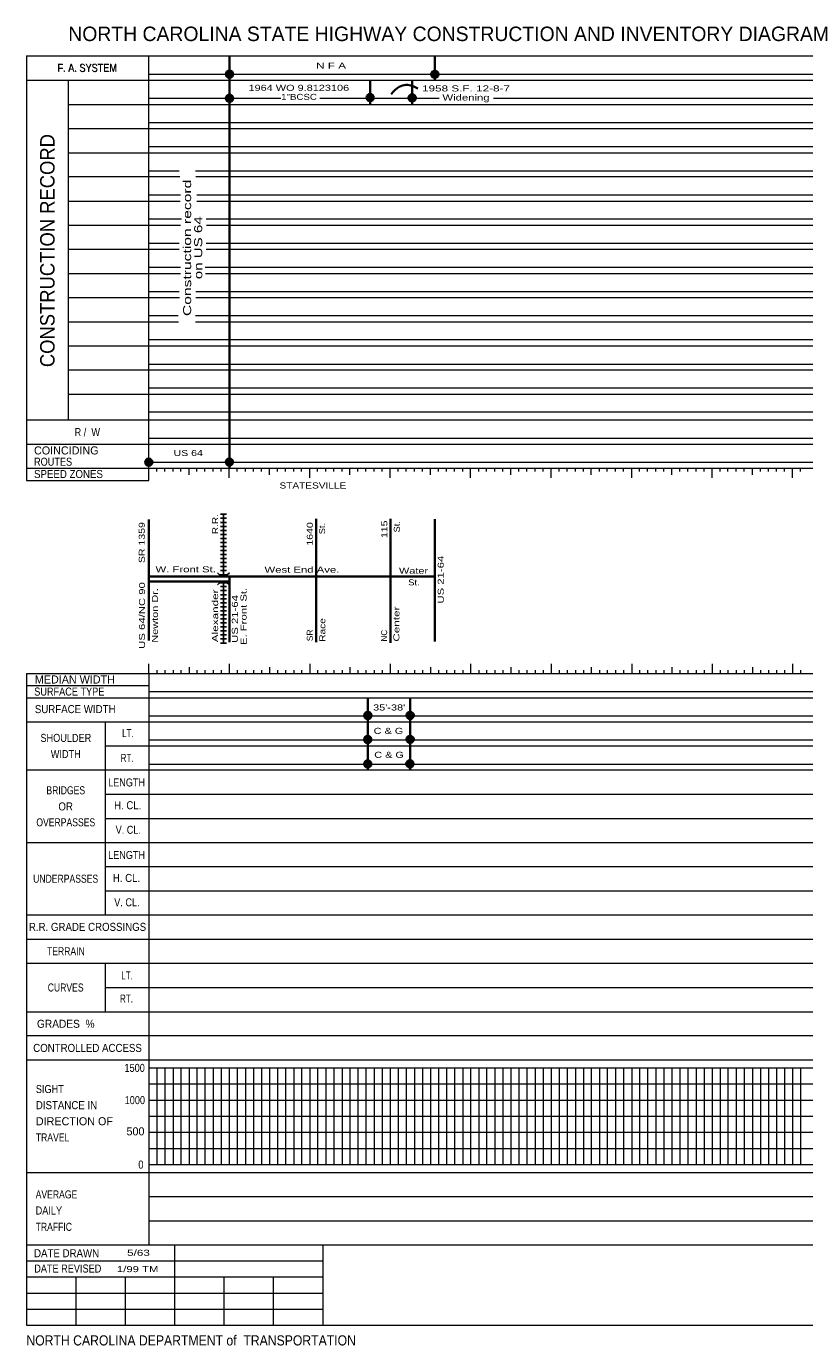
# Model space of a CAD drawing. Extents: x 1.19 to 9.78, y -7.14 to -0.59.
# Drawn here: x 1.19 to 5.05, y -7.14 to -0.59 of the extents above; entities that cross this region are included whole.
import ezdxf
from ezdxf.enums import TextEntityAlignment as Align

# ---------------------------------------------------------------- set-up
doc = ezdxf.new("R2010")
doc.units = 0
doc.header["$LTSCALE"] = 0.016
doc.layers.add('1', color=7, linetype='Continuous', lineweight=13)

msp = doc.modelspace()

# ---------------------------------------------------------------- hatches: boundary and pattern name
at = {"layer": '1'}
for points in [[(2.2122, -0.8284, 1), (2.1764, -0.8284, 1)], [(3.2314, -0.8291, 1), (3.1956, -0.8291, 1)], [(2.2122, -0.948, 1), (2.1764, -0.948, 1)], [(2.9104, -0.9445, 1), (2.8746, -0.9445, 1)], [(3.119, -0.946, 1), (3.0831, -0.946, 1)], [(1.8113, -2.7547, 1), (1.7755, -2.7547, 1)], [(2.2116, -2.7537, 1), (2.1757, -2.7537, 1)], [(2.8992, -4.012, 1), (2.8634, -4.012, 1)], [(3.1089, -4.0113, 1), (3.073, -4.0113, 1)], [(2.8984, -4.131, 1), (2.8626, -4.131, 1)], [(3.1088, -4.1302, 1), (3.073, -4.1302, 1)], [(2.8984, -4.2524, 1), (2.8626, -4.2524, 1)], [(3.108, -4.2516, 1), (3.0722, -4.2516, 1)]]:
    msp.add_hatch(color=256, dxfattribs=at).paths.add_polyline_path(points)

# ---------------------------------------------------------------- linework, layer by layer
for p, q in [((1.186, -0.738), (9.784, -0.738)), ((1.186, -0.738), (1.186, -2.845)), ((1.794, -2.845), (1.794, -0.738)), ((1.794, -0.829), (9.784, -0.829)), ((1.186, -0.858), (9.784, -0.858)), ((1.394, -0.858), (1.394, -2.544)), ((1.394, -0.979), (9.784, -0.979)), ((1.794, -0.948), (2.449, -0.948)), ((2.643, -0.948), (3.236, -0.948)), ((3.505, -0.948), (9.784, -0.948)), ((1.394, -1.098), (9.784, -1.098)), ((1.394, -1.218), (9.784, -1.218)), ((1.794, -1.187), (9.784, -1.187)), ((1.794, -1.308), (1.945, -1.308)), ((2.026, -1.308), (9.784, -1.308)), ((1.394, -1.337), (1.947, -1.337)), ((2.028, -1.337), (9.784, -1.337)), ((1.794, -1.428), (1.951, -1.428)), ((2.032, -1.428), (9.784, -1.428)), ((1.394, -1.458), (1.949, -1.458)), ((2.032, -1.458), (9.784, -1.458)), ((1.794, -1.547), (1.956, -1.547)), ((2.079, -1.547), (9.784, -1.547)), ((1.394, -1.578), (1.951, -1.578)), ((2.081, -1.578), (9.784, -1.578)), ((1.394, -1.697), (1.945, -1.697)), ((1.794, -1.667), (1.945, -1.667)), ((2.079, -1.667), (9.784, -1.667)), ((2.079, -1.697), (9.784, -1.697)), ((1.394, -1.817), (1.951, -1.817)), ((1.794, -1.787), (1.951, -1.787)), ((2.073, -1.787), (9.784, -1.787)), ((2.075, -1.817), (9.784, -1.817)), ((1.394, -1.937), (1.946, -1.937)), ((1.794, -1.907), (1.945, -1.907)), ((2.028, -1.907), (9.784, -1.907)), ((2.028, -1.937), (9.784, -1.937)), ((1.794, -2.027), (1.939, -2.027)), ((2.026, -2.027), (9.784, -2.027)), ((1.394, -2.057), (1.941, -2.057)), ((2.026, -2.057), (9.784, -2.057)), ((1.794, -2.146), (9.784, -2.146)), ((1.394, -2.177), (9.784, -2.177)), ((1.794, -2.267), (9.784, -2.267)), ((1.394, -2.296), (9.784, -2.296)), ((1.394, -2.417), (9.784, -2.417)), ((1.794, -2.386), (9.784, -2.386)), ((1.186, -2.544), (9.784, -2.544)), ((1.794, -2.505), (9.784, -2.505)), ((1.794, -2.635), (9.784, -2.635)), ((1.794, -2.755), (9.784, -2.755)), ((1.833, -2.801), (1.833, -2.784)), ((1.873, -2.801), (1.873, -2.784)), ((1.914, -2.801), (1.914, -2.784)), ((1.953, -2.801), (1.953, -2.784)), ((1.994, -2.817), (1.994, -2.784)), ((2.033, -2.801), (2.033, -2.784)), ((2.072, -2.801), (2.072, -2.784)), ((2.114, -2.801), (2.114, -2.784)), ((2.153, -2.801), (2.153, -2.784)), ((2.193, -2.832), (2.193, -2.784)), ((2.233, -2.801), (2.233, -2.784)), ((2.273, -2.801), (2.273, -2.784)), ((2.313, -2.801), (2.313, -2.784)), ((2.353, -2.801), (2.353, -2.784)), ((2.393, -2.817), (2.393, -2.784)), ((2.432, -2.801), (2.432, -2.784)), ((2.473, -2.801), (2.473, -2.784)), ((2.513, -2.801), (2.513, -2.784)), ((2.552, -2.801), (2.552, -2.784)), ((2.593, -2.832), (2.593, -2.784)), ((2.632, -2.801), (2.632, -2.784)), ((2.672, -2.801), (2.672, -2.784)), ((2.713, -2.801), (2.713, -2.784)), ((2.753, -2.801), (2.753, -2.784)), ((2.792, -2.817), (2.792, -2.784)), ((2.832, -2.801), (2.832, -2.784)), ((2.872, -2.801), (2.872, -2.784)), ((2.912, -2.801), (2.912, -2.784)), ((2.953, -2.801), (2.953, -2.784)), ((2.992, -2.832), (2.992, -2.784)), ((3.031, -2.801), (3.031, -2.784)), ((3.072, -2.801), (3.072, -2.784)), ((3.112, -2.801), (3.112, -2.784)), ((3.152, -2.801), (3.152, -2.784)), ((3.192, -2.817), (3.192, -2.784)), ((3.232, -2.801), (3.232, -2.784)), ((3.271, -2.801), (3.271, -2.784)), ((3.312, -2.801), (3.312, -2.784)), ((3.352, -2.801), (3.352, -2.784)), ((3.391, -2.832), (3.391, -2.784)), ((3.432, -2.801), (3.432, -2.784)), ((3.471, -2.801), (3.471, -2.784)), ((3.511, -2.801), (3.511, -2.784)), ((3.552, -2.801), (3.552, -2.784)), ((3.591, -2.817), (3.591, -2.784)), ((3.631, -2.801), (3.631, -2.784)), ((3.671, -2.801), (3.671, -2.784)), ((3.712, -2.801), (3.712, -2.784)), ((3.751, -2.801), (3.751, -2.784)), ((3.791, -2.832), (3.791, -2.784)), ((3.831, -2.801), (3.831, -2.784)), ((3.87, -2.801), (3.87, -2.784)), ((3.912, -2.801), (3.912, -2.784)), ((3.951, -2.801), (3.951, -2.784)), ((3.99, -2.817), (3.99, -2.784)), ((4.031, -2.801), (4.031, -2.784)), ((4.07, -2.801), (4.07, -2.784)), ((4.111, -2.801), (4.111, -2.784)), ((4.151, -2.801), (4.151, -2.784)), ((4.191, -2.832), (4.191, -2.784)), ((4.23, -2.801), (4.23, -2.784)), ((4.27, -2.801), (4.27, -2.784)), ((4.311, -2.801), (4.311, -2.784)), ((4.35, -2.801), (4.35, -2.784)), ((4.391, -2.817), (4.391, -2.784)), ((4.43, -2.801), (4.43, -2.784)), ((4.47, -2.801), (4.47, -2.784)), ((4.511, -2.801), (4.511, -2.784)), ((4.55, -2.801), (4.55, -2.784)), ((4.59, -2.832), (4.59, -2.784)), ((4.63, -2.801), (4.63, -2.784)), ((4.669, -2.801), (4.669, -2.784)), ((4.71, -2.801), (4.71, -2.784)), ((4.75, -2.801), (4.75, -2.784)), ((4.79, -2.817), (4.79, -2.784)), ((4.83, -2.801), (4.83, -2.784)), ((4.87, -2.801), (4.87, -2.784)), ((4.91, -2.801), (4.91, -2.784)), ((4.95, -2.801), (4.95, -2.784)), ((4.99, -2.832), (4.99, -2.784)), ((5.029, -2.801), (5.029, -2.784)), ((1.186, -2.845), (1.794, -2.845)), ((1.794, -3.804), (1.794, -3.756)), ((1.833, -3.787), (1.833, -3.804)), ((1.873, -3.787), (1.873, -3.804)), ((1.914, -3.787), (1.914, -3.804)), ((1.953, -3.787), (1.953, -3.804)), ((1.994, -3.772), (1.994, -3.804)), ((2.033, -3.787), (2.033, -3.804)), ((2.072, -3.787), (2.072, -3.804)), ((2.114, -3.787), (2.114, -3.804)), ((2.153, -3.787), (2.153, -3.804)), ((2.193, -3.756), (2.193, -3.804)), ((2.233, -3.787), (2.233, -3.804)), ((2.273, -3.787), (2.273, -3.804)), ((2.313, -3.787), (2.313, -3.804)), ((2.353, -3.787), (2.353, -3.804)), ((2.393, -3.772), (2.393, -3.804)), ((2.432, -3.787), (2.432, -3.804)), ((2.473, -3.787), (2.473, -3.804)), ((2.513, -3.787), (2.513, -3.804)), ((2.552, -3.787), (2.552, -3.804)), ((2.593, -3.756), (2.593, -3.804)), ((2.632, -3.787), (2.632, -3.804)), ((2.672, -3.787), (2.672, -3.804)), ((2.713, -3.787), (2.713, -3.804)), ((2.753, -3.787), (2.753, -3.804)), ((2.792, -3.772), (2.792, -3.804)), ((2.832, -3.787), (2.832, -3.804)), ((2.872, -3.787), (2.872, -3.804)), ((2.912, -3.787), (2.912, -3.804)), ((2.953, -3.787), (2.953, -3.804)), ((2.992, -3.756), (2.992, -3.804)), ((3.031, -3.787), (3.031, -3.804)), ((3.072, -3.787), (3.072, -3.804)), ((3.112, -3.787), (3.112, -3.804)), ((3.152, -3.787), (3.152, -3.804)), ((3.192, -3.772), (3.192, -3.804)), ((3.232, -3.787), (3.232, -3.804)), ((3.271, -3.787), (3.271, -3.804)), ((3.312, -3.787), (3.312, -3.804)), ((3.352, -3.787), (3.352, -3.804)), ((3.391, -3.756), (3.391, -3.804)), ((3.432, -3.787), (3.432, -3.804)), ((3.471, -3.787), (3.471, -3.804)), ((3.511, -3.787), (3.511, -3.804)), ((3.552, -3.787), (3.552, -3.804)), ((3.591, -3.772), (3.591, -3.804)), ((3.631, -3.787), (3.631, -3.804)), ((3.671, -3.787), (3.671, -3.804)), ((3.712, -3.787), (3.712, -3.804)), ((3.751, -3.787), (3.751, -3.804)), ((3.791, -3.756), (3.791, -3.804)), ((3.831, -3.787), (3.831, -3.804)), ((3.87, -3.787), (3.87, -3.804)), ((3.912, -3.787), (3.912, -3.804)), ((3.951, -3.787), (3.951, -3.804)), ((3.99, -3.772), (3.99, -3.804)), ((4.031, -3.787), (4.031, -3.804)), ((4.07, -3.787), (4.07, -3.804)), ((4.111, -3.787), (4.111, -3.804)), ((4.151, -3.787), (4.151, -3.804)), ((4.191, -3.756), (4.191, -3.804)), ((4.23, -3.787), (4.23, -3.804)), ((4.27, -3.787), (4.27, -3.804)), ((4.311, -3.787), (4.311, -3.804)), ((4.35, -3.787), (4.35, -3.804)), ((4.391, -3.772), (4.391, -3.804)), ((4.43, -3.787), (4.43, -3.804)), ((4.47, -3.787), (4.47, -3.804)), ((4.511, -3.787), (4.511, -3.804)), ((4.55, -3.787), (4.55, -3.804)), ((4.59, -3.756), (4.59, -3.804)), ((4.63, -3.787), (4.63, -3.804)), ((4.669, -3.787), (4.669, -3.804)), ((4.71, -3.787), (4.71, -3.804)), ((4.75, -3.787), (4.75, -3.804)), ((4.79, -3.772), (4.79, -3.804)), ((4.83, -3.787), (4.83, -3.804)), ((4.87, -3.787), (4.87, -3.804)), ((4.91, -3.787), (4.91, -3.804)), ((4.95, -3.787), (4.95, -3.804)), ((4.99, -3.756), (4.99, -3.804)), ((5.029, -3.787), (5.029, -3.804)), ((1.186, -3.804), (9.784, -3.804)), ((1.186, -3.804), (1.186, -7.038)), ((1.186, -3.863), (1.794, -3.863)), ((1.794, -3.804), (1.794, -6.64)), ((1.186, -3.924), (9.784, -3.924)), ((1.794, -3.893), (9.784, -3.893)), ((1.186, -4.043), (9.784, -4.043)), ((1.794, -4.013), (9.784, -4.013)), ((1.577, -4.163), (9.784, -4.163)), ((1.794, -4.132), (9.784, -4.132)), ((1.794, -4.253), (9.784, -4.253)), ((1.186, -4.282), (9.784, -4.282)), ((1.577, -4.403), (9.784, -4.403)), ((1.577, -4.523), (9.784, -4.523)), ((1.577, -4.642), (1.577, -5.002)), ((1.577, -4.762), (9.784, -4.762)), ((1.577, -4.882), (9.784, -4.882)), ((1.186, -5.002), (9.784, -5.002)), ((1.186, -5.122), (9.784, -5.122)), ((1.186, -5.242), (9.784, -5.242)), ((1.577, -5.242), (1.577, -5.482)), ((1.577, -5.362), (9.784, -5.362)), ((1.186, -5.482), (9.784, -5.482)), ((1.186, -5.601), (9.784, -5.601)), ((1.186, -5.721), (9.784, -5.721)), ((1.794, -5.761), (9.784, -5.761)), ((1.833, -5.761), (1.833, -6.24)), ((1.873, -5.761), (1.873, -6.24)), ((1.914, -5.761), (1.914, -6.24)), ((1.953, -5.761), (1.953, -6.24)), ((1.994, -5.761), (1.994, -6.24)), ((2.033, -5.761), (2.033, -6.24)), ((2.072, -5.761), (2.072, -6.24)), ((2.114, -5.761), (2.114, -6.24)), ((2.153, -5.761), (2.153, -6.24)), ((2.193, -5.761), (2.193, -6.24)), ((2.233, -5.761), (2.233, -6.24)), ((2.273, -5.761), (2.273, -6.24)), ((2.313, -5.761), (2.313, -6.24)), ((2.353, -5.761), (2.353, -6.24)), ((2.393, -5.761), (2.393, -6.24)), ((2.432, -5.761), (2.432, -6.24)), ((2.473, -5.761), (2.473, -6.24)), ((2.513, -5.761), (2.513, -6.24)), ((2.552, -5.761), (2.552, -6.24)), ((2.593, -5.761), (2.593, -6.24)), ((2.632, -5.761), (2.632, -6.24)), ((2.672, -5.761), (2.672, -6.24)), ((2.713, -5.761), (2.713, -6.24)), ((2.753, -5.761), (2.753, -6.24)), ((2.792, -5.761), (2.792, -6.24)), ((2.832, -5.761), (2.832, -6.24)), ((2.872, -5.761), (2.872, -6.24)), ((2.912, -5.761), (2.912, -6.24)), ((2.953, -5.761), (2.953, -6.24)), ((2.992, -5.761), (2.992, -6.24)), ((3.031, -5.761), (3.031, -6.24)), ((3.072, -5.761), (3.072, -6.24)), ((3.112, -5.761), (3.112, -6.24)), ((3.152, -5.761), (3.152, -6.24)), ((3.192, -5.761), (3.192, -6.24)), ((3.232, -5.761), (3.232, -6.24)), ((3.271, -5.761), (3.271, -6.24)), ((3.312, -5.761), (3.312, -6.24)), ((3.352, -5.761), (3.352, -6.24)), ((3.391, -5.761), (3.391, -6.24)), ((3.432, -5.761), (3.432, -6.24)), ((3.471, -5.761), (3.471, -6.24)), ((3.511, -5.761), (3.511, -6.24)), ((3.552, -5.761), (3.552, -6.24)), ((3.591, -5.761), (3.591, -6.24)), ((3.631, -5.761), (3.631, -6.24)), ((3.671, -5.761), (3.671, -6.24)), ((3.712, -5.761), (3.712, -6.24)), ((3.751, -5.761), (3.751, -6.24)), ((3.791, -5.761), (3.791, -6.24)), ((3.831, -5.761), (3.831, -6.24)), ((3.87, -5.761), (3.87, -6.24)), ((3.912, -5.761), (3.912, -6.24)), ((3.951, -5.761), (3.951, -6.24)), ((3.99, -5.761), (3.99, -6.24)), ((4.031, -5.761), (4.031, -6.24)), ((4.07, -5.761), (4.07, -6.24)), ((4.111, -5.761), (4.111, -6.24)), ((4.151, -5.761), (4.151, -6.24)), ((4.191, -5.761), (4.191, -6.24)), ((4.23, -5.761), (4.23, -6.24)), ((4.27, -5.761), (4.27, -6.24)), ((4.311, -5.761), (4.311, -6.24)), ((4.35, -5.761), (4.35, -6.24)), ((4.391, -5.761), (4.391, -6.24)), ((4.43, -5.761), (4.43, -6.24)), ((4.47, -5.761), (4.47, -6.24)), ((4.511, -5.761), (4.511, -6.24)), ((4.55, -5.761), (4.55, -6.24)), ((4.59, -5.761), (4.59, -6.24)), ((4.63, -5.761), (4.63, -6.24)), ((4.669, -5.761), (4.669, -6.24)), ((4.71, -5.761), (4.71, -6.24)), ((4.75, -5.761), (4.75, -6.24)), ((4.79, -5.761), (4.79, -6.24)), ((4.83, -5.761), (4.83, -6.24)), ((4.87, -5.761), (4.87, -6.24)), ((4.91, -5.761), (4.91, -6.24)), ((4.95, -5.761), (4.95, -6.24)), ((4.99, -5.761), (4.99, -6.24)), ((5.029, -5.761), (5.029, -6.24)), ((1.794, -5.841), (9.784, -5.841)), ((1.794, -5.921), (9.784, -5.921)), ((1.794, -6), (9.784, -6)), ((1.794, -6.08), (9.784, -6.08)), ((1.794, -6.161), (9.784, -6.161)), ((1.794, -6.24), (9.784, -6.24)), ((1.794, -6.399), (9.784, -6.399)), ((1.794, -6.52), (9.784, -6.52)), ((1.186, -6.64), (9.784, -6.64)), ((1.921, -6.639), (1.921, -7.038)), ((2.657, -6.639), (2.657, -7.038)), ((1.186, -6.719), (1.921, -6.719)), ((1.921, -6.719), (2.657, -6.719)), ((1.186, -6.799), (1.921, -6.799)), ((1.432, -6.799), (1.432, -7.038)), ((1.676, -6.799), (1.676, -7.038)), ((1.921, -6.799), (2.657, -6.799)), ((2.166, -6.799), (2.166, -7.038)), ((2.411, -6.799), (2.411, -7.038)), ((1.186, -6.879), (1.921, -6.879)), ((1.921, -6.879), (2.657, -6.879)), ((1.186, -6.958), (1.921, -6.958)), ((1.921, -6.958), (2.657, -6.958)), ((1.186, -7.038), (9.784, -7.038))]:
    msp.add_line(p, q, dxfattribs=at)
at = {"layer": '1', "lineweight": 35}
for p, q in [((2.194, -2.784), (2.194, -0.738)), ((3.213, -0.858), (3.213, -0.738)), ((2.892, -0.979), (2.892, -0.858)), ((3.101, -0.979), (3.101, -0.858)), ((1.794, -3.039), (1.794, -3.639)), ((2.624, -3.648), (2.624, -3.035)), ((2.993, -3.651), (2.993, -3.035)), ((3.213, -3.645), (3.213, -3.038)), ((1.794, -3.322), (3.213, -3.322)), ((2.194, -3.322), (2.194, -3.648)), ((1.794, -3.346), (2.194, -3.346)), ((2.881, -4.282), (2.881, -3.924)), ((3.092, -4.282), (3.092, -3.924))]:
    msp.add_line(p, q, dxfattribs=at)
at = {"layer": '1', "lineweight": 25}
for p, q in [((2.149, -3.013), (2.179, -3.013)), ((2.149, -3.033), (2.179, -3.033)), ((2.149, -3.053), (2.179, -3.053)), ((2.149, -3.073), (2.179, -3.073)), ((2.164, -3.013), (2.164, -3.314)), ((2.149, -3.093), (2.179, -3.093)), ((2.149, -3.113), (2.179, -3.113)), ((2.149, -3.133), (2.179, -3.133)), ((2.149, -3.153), (2.179, -3.153)), ((2.149, -3.173), (2.179, -3.173)), ((2.149, -3.193), (2.179, -3.193)), ((2.149, -3.213), (2.179, -3.213)), ((2.149, -3.233), (2.179, -3.233)), ((2.149, -3.253), (2.179, -3.253)), ((2.149, -3.272), (2.179, -3.272)), ((2.149, -3.292), (2.179, -3.292)), ((2.149, -3.372), (2.179, -3.372)), ((2.149, -3.392), (2.179, -3.392)), ((2.164, -3.353), (2.164, -3.652)), ((2.149, -3.412), (2.179, -3.412)), ((2.149, -3.432), (2.179, -3.432)), ((2.149, -3.452), (2.179, -3.452)), ((2.149, -3.472), (2.179, -3.472)), ((2.149, -3.492), (2.179, -3.492)), ((2.149, -3.512), (2.179, -3.512)), ((2.149, -3.532), (2.179, -3.532)), ((2.149, -3.552), (2.179, -3.552)), ((2.149, -3.572), (2.179, -3.572)), ((2.149, -3.592), (2.179, -3.592)), ((2.149, -3.612), (2.179, -3.612)), ((2.149, -3.632), (2.179, -3.632)), ((2.149, -3.652), (2.179, -3.652))]:
    msp.add_line(p, q, dxfattribs=at)
at = {"layer": '1'}
for points in [[(1.794, -1.068), (2.643, -1.068), (9.784, -1.068)], [(1.186, -2.665), (1.794, -2.665), (9.784, -2.665)], [(1.186, -2.784), (1.794, -2.784), (9.784, -2.784)], [(1.577, -4.043), (1.577, -4.282), (1.577, -4.642)], [(1.186, -4.642), (1.577, -4.642), (9.784, -4.642)], [(1.186, -6.28), (2.657, -6.28), (9.784, -6.28)]]:
    msp.add_lwpolyline(points, dxfattribs=at)
at = {"layer": '1', "lineweight": 25}
for points in [[(2.134, -3.303), (2.144, -3.314), (2.183, -3.314), (2.194, -3.303)], [(2.134, -3.363), (2.144, -3.353), (2.183, -3.353), (2.194, -3.363)]]:
    msp.add_lwpolyline(points, dxfattribs=at)
at = {"layer": '1', "lineweight": 35}
for centre in [(2.1943, -0.8284), (3.2135, -0.8291), (2.1943, -0.948), (2.8925, -0.9445), (3.1011, -0.946), (1.7934, -2.7547), (2.1936, -2.7537), (2.8813, -4.012), (3.091, -4.0113), (2.8805, -4.131), (3.0909, -4.1302), (2.8805, -4.2524), (3.0901, -4.2516)]:
    msp.add_circle(centre, 0.0179, dxfattribs=at)
msp.add_open_spline([(3.129, -0.9), (3.114, -0.89), (3.069, -0.871), (3.026, -0.893), (2.997, -0.928)], degree=3, dxfattribs=at)

# ---------------------------------------------------------------- texts
at = {"layer": '1'}
for s, height, p in [('NORTH CAROLINA STATE HIGHWAY CONSTRUCTION AND INVENTORY DIAGRAM', 0.0719, (1.394, -0.664)), ('COINCIDING', 0.03993, (1.224, -2.716)), ('MEDIAN WIDTH', 0.03994, (1.228, -3.853)), ('DIRECTION OF', 0.03994, (1.233, -6.046))]:
    msp.add_text(s, height=height, dxfattribs=at).set_placement(p)
for s, height, width, p in [('F. A. SYSTEM', 0.03994, 0.85, (1.4875, -0.816)), ('F. A. SYSTEM', 0.03994, 0.85, (1.4895, -0.818)), ('N F A', 0.03, 1.45, (2.6985, -0.801)), ('1964 WO 9.8123106', 0.03, 1.35, (2.5385, -0.911)), ('1958 S.F. 12-8-7', 0.03, 1.45, (3.3685, -0.914)), ('1"BCSC', 0.03, 1.2, (2.5395, -0.956)), ('Widening', 0.03, 1.4, (3.3685, -0.959)), ('R /  W', 0.03994, 0.85, (1.4885, -2.625)), ('US 64', 0.03, 1.3, (1.9895, -2.724)), ('STATESVILLE', 0.03, 1.25, (2.6085, -2.885)), ('W. Front St.', 0.03, 1.4, (1.977, -3.301)), ('West End Ave.', 0.03, 1.4, (2.554, -3.303)), ('Water', 0.03, 1.35, (3.108, -3.308)), ('St.', 0.03, 1.15, (3.11, -3.366)), ("35'-38'", 0.03, 1.35, (2.987, -3.987)), ('SHOULDER', 0.03994, 0.85, (1.382, -4.143)), ('LT.', 0.03974, 0.75, (1.69, -4.119)), ('C & G', 0.03, 1.35, (2.9835, -4.103)), ('WIDTH', 0.03994, 0.85, (1.3815, -4.223)), ('RT.', 0.03974, 0.75, (1.686, -4.242)), ('C & G', 0.03, 1.35, (2.9865, -4.222)), ('BRIDGES', 0.03994, 0.8, (1.3815, -4.403)), ('LENGTH', 0.03974, 0.85, (1.6835, -4.364)), ('OR', 0.03994, 0.9, (1.381, -4.483)), ('H. CL.', 0.03974, 0.9, (1.689, -4.477)), ('OVERPASSES', 0.03994, 0.8, (1.3815, -4.562)), ('V. CL.', 0.03974, 0.85, (1.692, -4.599)), ('LENGTH', 0.03974, 0.85, (1.6835, -4.724)), ('UNDERPASSES', 0.03994, 0.8, (1.381, -4.842)), ('H. CL.', 0.03974, 0.9, (1.683, -4.838)), ('V. CL.', 0.03974, 0.85, (1.685, -4.959)), ('R.R. GRADE CROSSINGS', 0.03993, 0.9, (1.4895, -5.081)), ('TERRAIN', 0.03994, 0.8, (1.382, -5.202)), ('LT.', 0.03974, 0.75, (1.686, -5.322)), ('CURVES', 0.03994, 0.8, (1.381, -5.382)), ('RT.', 0.03974, 0.75, (1.683, -5.437)), ('GRADES  %', 0.03974, 0.95, (1.3815, -5.562)), ('CONTROLLED ACCESS', 0.03994, 0.9, (1.4895, -5.682)), ('5/63', 0.03, 1.45, (1.7425, -6.694)), ('1/99 TM', 0.03, 1.4, (1.7385, -6.775))]:
    msp.add_text(s, height=height, dxfattribs=dict(at, width=width)).set_placement(p, align=Align.CENTER)
for s, height, width, p in [('CONSTRUCTION RECORD', 0.0719, 0.95, (1.326, -1.704)), ('Construction record', 0.04, 1.45, (2.004, -1.6905)), ('on US 64', 0.04, 1.4, (2.059, -1.69)), ('SR 1359', 0.03, 1.3, (1.774, -3.1535)), ('1640', 0.03, 1.3, (2.608, -3.1105)), ('St.', 0.03, 1.15, (2.669, -3.084)), ('115', 0.03, 1.3, (2.978, -3.0875)), ('St.', 0.03, 1.15, (3.04, -3.075)), ('US 21-64', 0.03, 1.4, (3.258, -3.3375)), ('US 64/NC 90', 0.03, 1.4, (1.775, -3.5155)), ('Newton Dr.', 0.03, 1.35, (1.839, -3.515)), ('E. Front St.', 0.03, 1.4, (2.279, -3.52)), ('US 21-64', 0.03, 1.4, (2.236, -3.5325)), ('Race', 0.03, 1.25, (2.67, -3.587)), ('Center', 0.03, 1.45, (3.038, -3.558)), ('SR', 0.03, 1.05, (2.608, -3.614))]:
    msp.add_text(s, height=height, rotation=90, dxfattribs=dict(at, width=width)).set_placement(p, align=Align.CENTER)
for s, height, width, p in [('ROUTES', 0.03993, 0.85, (1.224, -2.772)), ('SPEED ZONES', 0.03994, 0.9, (1.224, -2.833)), ('SURFACE TYPE', 0.03994, 0.85, (1.225, -3.913)), ('SURFACE WIDTH', 0.03994, 0.9, (1.228, -4)), ('SIGHT', 0.03994, 0.85, (1.233, -5.886)), ('DISTANCE IN', 0.03994, 0.9, (1.233, -5.966)), ('TRAVEL', 0.03994, 0.8, (1.233, -6.126)), ('AVERAGE', 0.03993, 0.8, (1.232, -6.409)), ('DAILY', 0.03993, 0.85, (1.232, -6.489)), ('TRAFFIC', 0.03993, 0.8, (1.232, -6.57)), ('DATE DRAWN', 0.03994, 0.9, (1.224, -6.701)), ('DATE REVISED', 0.03994, 0.85, (1.225, -6.777)), ('NORTH CAROLINA DEPARTMENT of  TRANSPORTATION', 0.05034, 0.9, (1.186, -7.139))]:
    msp.add_text(s, height=height, dxfattribs=dict(at, width=width)).set_placement(p)
at = {"layer": '1', "width": 1.25}
msp.add_text('R.R.', height=0.02992, rotation=90, dxfattribs=at).set_placement((2.138, -3.012), align=Align.RIGHT)
at = {"layer": '1', "width": 1.45}
msp.add_text('Alexander', height=0.03, rotation=90, dxfattribs=at).set_placement((2.138, -3.648))
at = {"layer": '1'}
msp.add_text('NC', height=0.03, rotation=90, dxfattribs=at).set_placement((2.977, -3.6155), align=Align.CENTER)
at = {"layer": '1', "width": 0.85}
for s, height, p in [('1500', 0.03994, (1.774, -5.781)), ('1000', 0.03994, (1.775, -5.941)), ('0', 0.0399, (1.767, -6.261))]:
    msp.add_text(s, height=height, dxfattribs=at).set_placement(p, align=Align.RIGHT)
at = {"layer": '1'}
msp.add_text('500', height=0.03993, dxfattribs=at).set_placement((1.772, -6.096), align=Align.RIGHT)

doc.saveas('drawing.dxf')
